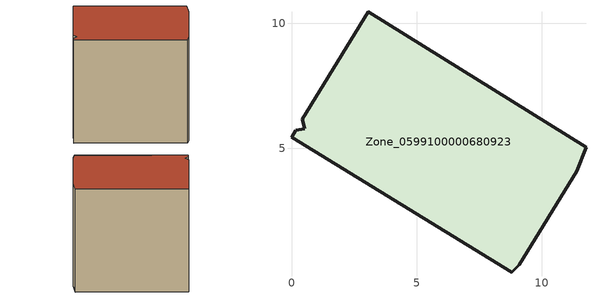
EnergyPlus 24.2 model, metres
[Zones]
Zone_0599100000680923
 floor ground (C_G): 3.06,10.45 11.76,5.04 11.39,4.08 9.1,0.35 8.79,0.06 0,5.45 0.16,5.72 0.54,5.79 0.43,6.16 z0
 wall outside (C_F): 3.06,10.45 0.43,6.16 0.54,5.79 0.16,5.72 0,5.45 8.79,0.06 9.1,0.35 11.39,4.08 11.76,5.04 3.06,10.45 z0:10.91
 roof outside (C_R): 11.76,5.04 3.06,10.45 0.43,6.16 0.54,5.79 0.16,5.72 0,5.45 8.79,0.06 9.1,0.35 11.39,4.08 z10.91
[BUILDING]
Pand.0599100000680923: North Axis=0; Terrain=City; Loads Convergence Tolerance Value=0.04; Temperature Convergence Tolerance Value=0.4; Solar Distribution=FullExterior; Maximum Number of Warmup Days=25; Minimum Number of Warmup Days=1
[Site:Location]
Rotterdam.The.Hague.AP_ZH_NLD Design_Conditions: Latitude=51.96; Longitude=4.45; Time Zone=1; Elevation=-4.5
[SITE:GROUNDTEMPERATURE:BUILDINGSURFACE]
18, 18, 18, 18, 18, 18, 18, 18, 18, 18, 18, 18
[MATERIAL] Thermal Absorptance=0.9; Solar Absorptance=0.7; Visible Absorptance=0.7
Name | Roughness | Thickness | Conductivity | Density | Specific Heat
G.TI.1946 | MediumSmooth | 0.15 | 1 | 540 | 1210
F.TI.1946 | Rough | 0.3 | 0.857143 | 1920 | 840
R.TI.1946 | MediumRough | 0.2 | 0.1 | 1500 | 1000
[CONSTRUCTION]
C_G: G.TI.1946
C_F: F.TI.1946
C_R: R.TI.1946
[ZONE]
Zone_0599100000680923: Type=1; Multiplier=1; Ceiling Height=Autocalculate; Volume=Autocalculate; Floor Area=autocalculate; Part of Total Floor Area=Yes
[ZONEINFILTRATION:DESIGNFLOWRATE]
Infil_Zone_0599100000680923: Zone or ZoneList or Space or SpaceList=Zone_0599100000680923; Schedule=AlwaysOn; Design Flow Rate Calculation Method=Flow/Area; Flow Rate per Floor Area=0.003; Constant Term Coefficient=1; Temperature Term Coefficient=0; Velocity Term Coefficient=0; Velocity Squared Term Coefficient=0
[HVACTEMPLATE:ZONE:IDEALLOADSAIRSYSTEM]
Zone_0599100000680923: Maximum Heating Supply Air Temperature=50; Minimum Cooling Supply Air Temperature=13; Maximum Heating Supply Air Humidity Ratio=0.0156; Minimum Cooling Supply Air Humidity Ratio=0.0077; Heating Limit=NoLimit; Cooling Limit=NoLimit; Dehumidification Control Type=ConstantSensibleHeatRatio; Cooling Sensible Heat Ratio=0.7; Dehumidification Setpoint=60; Humidification Control Type=None; Humidification Setpoint=30; Outdoor Air Method=None; Outdoor Air Flow Rate per Person=0.00944; Outdoor Air Flow Rate per Zone Floor Area=0; Outdoor Air Flow Rate per Zone=0; Demand Controlled Ventilation Type=None; Outdoor Air Economizer Type=NoEconomizer; Heat Recovery Type=None; Sensible Heat Recovery Effectiveness=0.7; Latent Heat Recovery Effectiveness=0.65
[ZONECONTROL:THERMOSTAT]
ThermostatControl_Zone_0599100000680923: Zone or ZoneList=Zone_0599100000680923; Control Type Schedule=DualSetpointControlType; Control 1=Thermostat_Zone_0599100000680923; Temperature Difference Between Cutout And Setpoint=0
[THERMOSTATSETPOINT:DUALSETPOINT]
Thermostat_Zone_0599100000680923: Heating Setpoint Temperature Schedule=HeatingSetpoint_Zone_0599100000680923; Cooling Setpoint Temperature Schedule=CoolingSetpoint_Zone_0599100000680923
[SCHEDULE:COMPACT]
HeatingSetpoint_Zone_0599100000680923: Through: 12/31, For: AllDays, Until: 24:00, 21
CoolingSetpoint_Zone_0599100000680923: Through: 12/31, For: AllDays, Until: 24:00, 24
DualSetpointControlType: Through: 12/31, For: AllDays, Until: 24:00, 4
AlwaysOn: Through: 12/31, For: AllDays, Until: 24:00, 1
